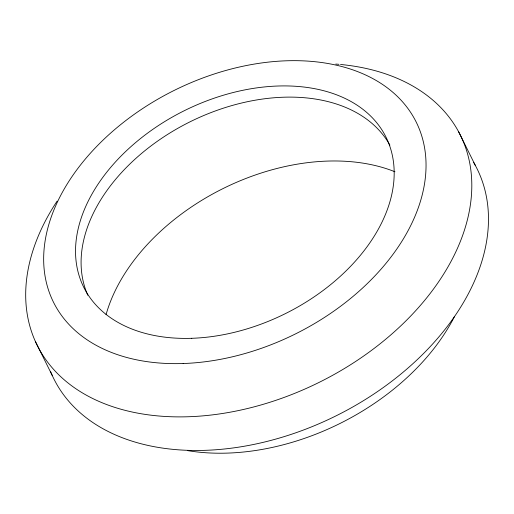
<?xml version="1.0" encoding="UTF-8"?>
<svg xmlns="http://www.w3.org/2000/svg" width="514" height="514" viewBox="0 0 514 514"><rect width="100%" height="100%" fill="white"/><g stroke="black" fill="none" stroke-linecap="round" stroke-linejoin="round"><path stroke-width="0.77" d="M458.552 131.648L475.232 165.238M35.53 341.778L52.203 375.374M87.791 295.235A168.74 113.35 -26.4 0 1 189.955 121.857A168.74 113.35 -26.4 0 1 389.895 145.166M106.064 314.626A188.15 126.386 -26.4 0 1 394.964 171.772M340.519 64.468A236.241 158.685 -26.4 0 1 448.452 266.059A236.241 158.685 -26.4 0 1 141.928 413.879A236.241 158.685 -26.4 0 1 57.099 201.141M335.777 64.064A236.241 158.685 -26.4 0 1 338.944 64.321M473.728 162.565A236.241 158.685 -26.4 0 1 335.558 416.089A236.241 158.685 -26.4 0 1 50.687 371.853M454.427 316.63A202.49 136.017 -26.4 0 1 453.714 318.018M453.354 318.712A202.49 136.017 -26.4 0 1 187.758 450.643M191.767 338.296A168.74 113.35 -26.4 0 0 389.239 144.633A168.74 113.35 -26.4 0 0 123.559 153.538A168.74 113.35 -26.4 0 0 191.767 338.296M183.151 363.52A202.49 136.017 -26.4 0 0 420.111 131.128A202.49 136.017 -26.4 0 0 101.297 141.813A202.49 136.017 -26.4 0 0 183.151 363.52"/></g></svg>
